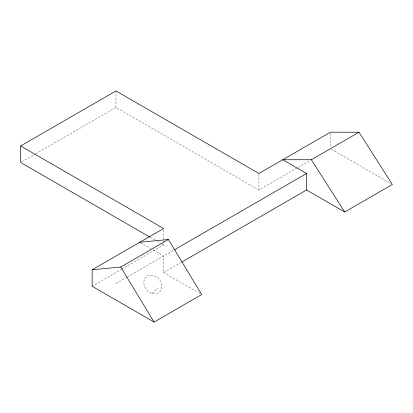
<?xml version="1.0" encoding="UTF-8"?>
<svg xmlns="http://www.w3.org/2000/svg" width="413" height="413" viewBox="0 0 413 413"><rect width="100%" height="100%" fill="white"/><g stroke="black" fill="none" stroke-linecap="round" stroke-linejoin="round"><path stroke-width="0.31" stroke-dasharray="2.06 1.55" d="M151.845 293.338L157.859 288.264M21.765 161.834L35.141 154.111M35.699 153.791L115.96 107.452L258.92 189.99L297.453 167.745M92.13 286.286L121.169 269.524M121.727 269.199L163.61 245.017L163.61 228.508M298.01 167.425L309.74 160.652M115.96 283.535L127.039 277.138M127.596 276.818L174.224 249.896M153.084 249.942L163.61 256.024L163.61 272.528L181.441 262.234M331.515 149.367L390.677 183.522M150.208 237.279L155.236 240.18M157.467 241.471L161.38 243.727M161.937 244.052L163.61 245.017M140.337 242.586L150.869 248.662M163.61 272.528L200.078 293.586M330.4 133.487L330.4 147.451M258.92 174.121L258.92 189.99M115.96 90.948L115.96 107.452M144.235 279.833L143.801 282.094A10.108 8.208 49.8 0 0 150.027 292.61L152.351 293.54A10.108 8.208 49.8 0 0 161.437 289.126L161.87 286.865A10.108 8.208 49.8 0 0 155.644 276.349L153.321 275.425A10.108 8.208 49.8 0 0 144.235 279.833"/><path stroke-width="0.62" d="M149.651 236.959L20.65 162.479L20.65 145.97L115.96 90.948L258.92 173.486L330.4 132.217L358.99 132.217L392.35 184.492L344.695 212.003L306.575 189.99L181.999 261.914M139.785 242.266L168.375 239.514L201.735 294.541L154.08 322.052L92.13 286.286L92.13 269.777L163.61 228.508L20.65 145.97M92.13 269.777L120.725 267.025L168.375 239.514M306.575 189.99L306.575 173.486L282.745 159.728L311.34 159.728L358.99 132.217M174.224 249.896L306.575 173.486M311.34 159.728L344.695 212.003M120.725 267.025L154.08 322.052"/></g></svg>
